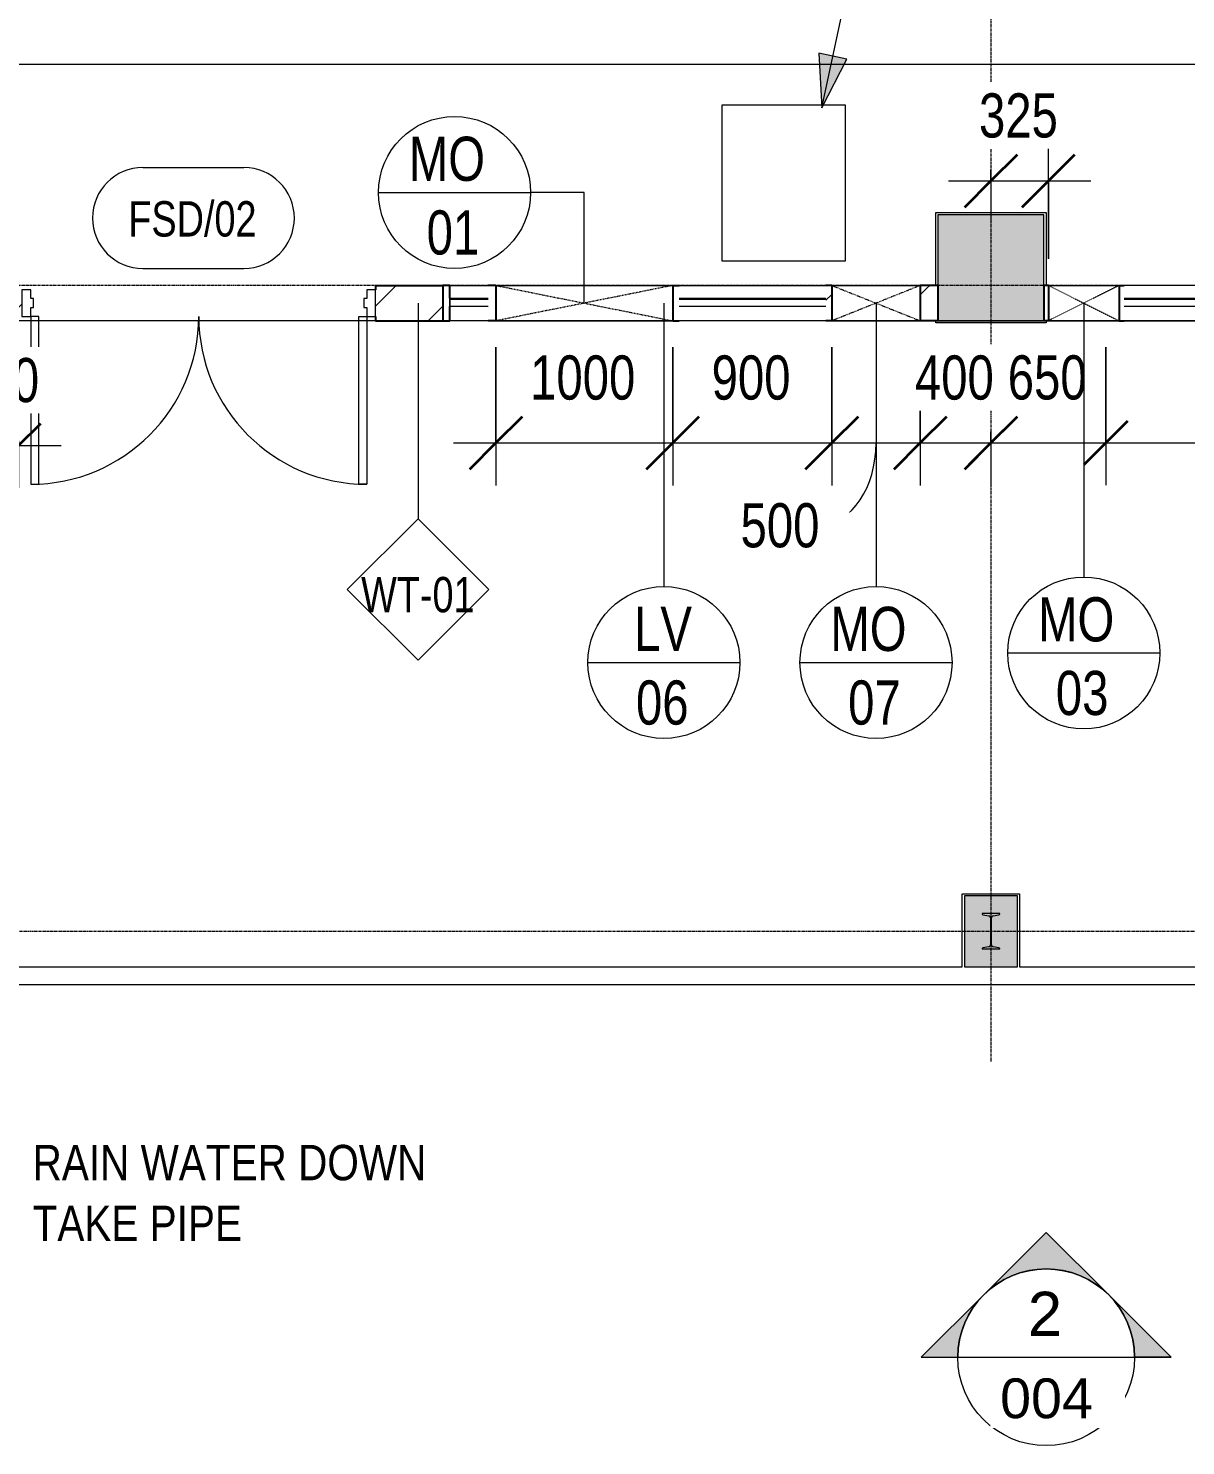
# Model space of a CAD drawing. Header units: millimetres. Extents: x -29259 to 87313, y -139821 to 46728.
# Drawn here: x 555 to 7101, y -6566 to 1455 of the extents above; entities that cross this region are included whole.
import ezdxf

# ---------------------------------------------------------------- set-up
doc = ezdxf.new("R2010")
doc.units = ezdxf.units.MM
for name, pattern in [('Dash', [6.35, 3.175, -3.175]), ('Grid Line', [22.225, 12.7, -3.175, 3.175, -3.175]), ('Overhead_2_', [3.96875, 2.38125, -1.5875])]:
    doc.linetypes.add(name, pattern=pattern)
for name, color, linetype, lineweight in [('A-ANNO-DIMS', 211, 'Continuous', 9), ('A-ANNO-DIMS-100', 211, 'Continuous', 9), ('A-DOOR', 31, 'Continuous', 9), ('A-DOOR-FRAM', 31, 'Continuous', 18), ('A-DOOR-IDEN', 31, 'Continuous', 9), ('A-FLOR', 192, 'Continuous', 9), ('A-FLOR-OVHD', 1, 'Overhead_2_', 9), ('A-GLAZ', 151, 'Continuous', 9), ('A-GLAZ-HDLN', 1, 'Dash', 18), ('A-GLAZ-IDEN', 152, 'Continuous', 9), ('A-WALL', 113, 'Continuous', 18), ('A-WALL-IDEN', 211, 'Continuous', 9), ('A-WALL-PATT', 111, 'Continuous', 18), ('G-ANNO-SYMB', 111, 'Continuous', 9), ('G-ANNO-TEXT', 231, 'Continuous', 9), ('S-COLS', 52, 'Continuous', 18), ('S-GRID', 8, 'Continuous', 9)]:
    doc.layers.add(name, color=color, linetype=linetype, lineweight=lineweight)
doc.styles.add('Arial', font='arial.ttf', dxfattribs={"height": 225})
doc.styles.add('Arial Narrow', font='ARIALN.TTF', dxfattribs={"height": 200})
doc.styles.add('Arial_1', font='arial.ttf', dxfattribs={"height": 250})
doc.styles.add('Century Gothic_1', font='GOTHIC.TTF', dxfattribs={"width": 0.8, "height": 250})
doc.styles.add('Century Gothic_3', font='GOTHIC.TTF', dxfattribs={"width": 0.8, "height": 200})
doc.dimstyles.new('Diagonal_-_2_5mm_Century_Gothic', dxfattribs={"dimscale": 304.8, "dimtxt": 261.042067, "dimasz": 0.984252, "dimexe": 0.787402, "dimexo": 0.492126, "dimgap": 0.574147, "dimtad": 1, "dimdec": 0, "dimzin": 0, "dimdsep": 46, "dimtxsty": 'Century Gothic_1', "dimblk1": 'OBLIQUE', "dimblk2": 'OBLIQUE', "dimsah": 1, "dimcen": 0.09, "dimdle": 0.787402, "dimazin": 0, "dimtfac": 1, "dimtdec": 4, "dimtix": 1, "dimtmove": 0, "dimatfit": 3, "dimfxl": 1, "dimtvp": 1, "dimtfill": 1, "dimtolj": 1, "dimtzin": 0, "dimarcsym": 2})
doc.dimstyles.new('Diagonal_-_2_5mm_Century_Gothic_1', dxfattribs={"dimscale": 304.8, "dimtxt": 261.042067, "dimasz": 0.984252, "dimexe": 0.787402, "dimexo": 0.492126, "dimgap": 0.574147, "dimtad": 1, "dimdec": 0, "dimzin": 0, "dimdsep": 46, "dimtxsty": 'Century Gothic_1', "dimblk1": 'OBLIQUE', "dimblk2": 'OBLIQUE', "dimsah": 1, "dimcen": 0.09, "dimdle": 0.787402, "dimazin": 0, "dimtfac": 1, "dimtdec": 4, "dimtix": 1, "dimtmove": 1, "dimatfit": 3, "dimfxl": 1, "dimtvp": 1, "dimtfill": 1, "dimtolj": 1, "dimtzin": 0, "dimarcsym": 2})
doc.dimstyles.new('Diagonal_-_2_5mm_Century_Gothic__T', dxfattribs={"dimscale": 304.8, "dimtxt": 261.042067, "dimasz": 0.82021, "dimexe": 0.787402, "dimexo": 0.492126, "dimgap": 0.574147, "dimtad": 1, "dimdec": 0, "dimzin": 0, "dimdsep": 46, "dimtxsty": 'Century Gothic_1', "dimblk1": 'OBLIQUE', "dimblk2": 'OBLIQUE', "dimsah": 1, "dimcen": 0.09, "dimdle": 0.787402, "dimazin": 0, "dimtfac": 1, "dimtdec": 4, "dimtix": 1, "dimtmove": 0, "dimatfit": 3, "dimfxl": 1, "dimtvp": 1, "dimtfill": 1, "dimtolj": 1, "dimtzin": 0, "dimarcsym": 2})
pattern_1 = [(45, (0, 0), (-251.447, 251.447), []), (45, (0, 381), (-251.447, 251.447), [])]

# ---------------------------------------------------------------- blocks, each defined once
blk = doc.blocks.new('B Column - 511124-GROUND FLOOR PLAN')
at = {"layer": 'S-COLS', "lineweight": 9}
blk.add_hatch(color=55, dxfattribs=at).paths.add_polyline_path([(6050, -3755.1), (6050, -3753.2), (6045.3, -3747.7), (6009.8, -3742.4), (6005.5, -3739.4), (6003.2, -3734.8), (6002.8, -3732.2), (6003.2, -3575.4), (6005.5, -3570.8), (6009.8, -3567.8), (6012.3, -3567.1), (6045.3, -3562.5), (6050, -3557), (6050, -3555.1), (5950, -3555.1), (5950, -3557), (5954.7, -3562.5), (5990.2, -3567.8), (5994.5, -3570.8), (5996.8, -3575.4), (5997.1, -3578), (5996.8, -3734.8), (5994.5, -3739.4), (5990.2, -3742.4), (5987.7, -3743.1), (5954.7, -3747.7), (5950, -3753.2), (5950, -3755.1)])
at = {"layer": 'S-COLS', "color": 250, "lineweight": 9}
for p, q in [((6050, -3555.1), (5950, -3555.1)), ((5950, -3555.1), (5950, -3557)), ((5954.7, -3562.5), (5987.7, -3567.1)), ((5997.1, -3578), (5997.1, -3732.2)), ((6002.8, -3732.2), (6002.8, -3578)), ((6012.3, -3567.1), (6045.3, -3562.5)), ((6050, -3557), (6050, -3555.1)), ((5950, -3753.2), (5950, -3755.1)), ((5950, -3755.1), (6050, -3755.1)), ((5987.7, -3743.1), (5954.7, -3747.7)), ((6045.3, -3747.7), (6012.3, -3743.1)), ((6050, -3755.1), (6050, -3753.2))]:
    blk.add_line(p, q, dxfattribs=at)
for centre, radius, start, end in [((5955.5, -3557), 5.5, 180, 262), ((5986.1, -3578), 11, 0, 82), ((6013.8, -3578), 11, 98, 180), ((6044.5, -3557), 5.5, 278, 0), ((5955.5, -3753.2), 5.5, 98, 180), ((5986.1, -3732.2), 11, 278, 0), ((6013.8, -3732.2), 11, 180, 262), ((6044.5, -3753.2), 5.5, 0, 82)]:
    blk.add_arc(centre, radius, start, end, dxfattribs=at)
blk = doc.blocks.new('Roaster Building_ST_RVT2022_detached_rvt-1-GROUND FLOOR PLAN')
at = {"layer": 'S-COLS', "lineweight": 5}
blk.add_hatch(color=8, dxfattribs=at).paths.add_polyline_path([(6214.9, -200), (6300, -200), (6300, 400), (5700, 400), (5700, -200)])
h = blk.add_hatch(color=8, dxfattribs=at)
h.paths.add_polyline_path([(5850, -3855.1), (6150, -3855.1), (6150, -3455.1), (5850, -3455.1), (5850, -3762.5)])
h.paths.add_polyline_path([(6050, -3755.1), (5950, -3755.1), (5950, -3753.2), (5954.7, -3747.7), (5990.8, -3742.1), (5994.5, -3739.4), (5996.8, -3734.8), (5997.1, -3732.2), (5996.8, -3575.4), (5994.5, -3570.8), (5990.2, -3567.8), (5987.7, -3567.1), (5954.7, -3562.5), (5950, -3557), (5950, -3555.1), (6050, -3555.1), (6050, -3557), (6045.3, -3562.5), (6009.2, -3568.1), (6005.5, -3570.8), (6003.2, -3575.4), (6002.8, -3578), (6003.2, -3734.8), (6005.5, -3739.4), (6009.8, -3742.4), (6012.3, -3743.1), (6045.3, -3747.7), (6050, -3753.2)])
at = {"layer": 'A-FLOR', "color": 250}
for p, q in [((5177.5, 1020), (4477.5, 1020)), ((4477.5, 1020), (4477.5, 140)), ((5177.5, 140), (5177.5, 1020)), ((5688, 0), (5688, 412)), ((5688, 412), (6312, 412)), ((6312, 412), (6312, 0)), ((4477.5, 140), (5177.5, 140)), ((5688, -212), (5688, -200)), ((6312, -212), (5688, -212)), ((6312, -200), (6312, -212)), ((5838, -3855.1), (5838, -3443.1)), ((5838, -3443.1), (6162, -3443.1)), ((6162, -3443.1), (6162, -3855.1)), ((187, -3855.1), (5838, -3855.1)), ((6162, -3855.1), (13988, -3855.1))]:
    blk.add_line(p, q, dxfattribs=at)
at = {"layer": 'S-COLS', "color": 250, "lineweight": 9}
for p, q in [((6300, 400), (5700, 400)), ((5700, 400), (5700, -200)), ((6300, -200), (6300, 400)), ((5700, -200), (6300, -200)), ((6150, -3455.1), (5850, -3455.1)), ((5850, -3455.1), (5850, -3855.1)), ((6150, -3855.1), (6150, -3455.1)), ((5850, -3855.1), (6150, -3855.1))]:
    blk.add_line(p, q, dxfattribs=at)
blk.add_blockref('B Column - 511124-GROUND FLOOR PLAN', (0, 0), dxfattribs=at)
blk = doc.blocks.new('LTTS_NT_AR_Door-Exterior-Double - 2000 x 2400mm_FSD 02-711974-GROUND FLOOR PLAN')
at = {"layer": 'A-DOOR', "lineweight": 18}
for p, q in [((-950, 81.35), (-950, 1031.35)), ((-950, 1031.35), (-905, 1031.35)), ((-905, 1031.35), (-905, 81.35)), ((950, 1031.35), (905, 1031.35)), ((905, 1031.35), (905, 81.35)), ((950, 81.35), (950, 1031.35)), ((-905, 81.35), (-950, 81.35)), ((905, 81.35), (950, 81.35))]:
    blk.add_line(p, q, dxfattribs=at)
at = {"layer": 'A-DOOR'}
for centre, start, end in [((-950, 81.35), 0, 90), ((950, 81.35), 90, 180)]:
    blk.add_arc(centre, 950, start, end, dxfattribs=at)
at = {"layer": 'A-DOOR-FRAM'}
for p, q in [((-950, 81.35), (-1000, 81.35)), ((-1000, 81.35), (-1000, -68.65)), ((-950, 31.5875), (-950, 81.35)), ((950, 81.35), (950, 31.5875)), ((1000, 81.35), (950, 81.35)), ((1000, -68.65), (1000, 81.35)), ((-934.125, 31.5875), (-950, 31.5875)), ((-934.125, -19.4375), (-934.125, 31.5875)), ((950, 31.5875), (934.125, 31.5875)), ((934.125, 31.5875), (934.125, -19.4375)), ((-1000, -68.65), (-950, -68.65)), ((-950, -68.65), (-950, -19.4375)), ((-950, -19.4375), (-934.125, -19.4375)), ((934.125, -19.4375), (950, -19.4375)), ((950, -19.4375), (950, -68.65)), ((950, -68.65), (1000, -68.65))]:
    blk.add_line(p, q, dxfattribs=at)
blk = doc.blocks.new('LTTS_Louver_6700x1000 mm - LTTS_Louver_6700x1000 mm-980716-GROUND FLOOR PLAN')
at = {"layer": 'A-GLAZ'}
for p, q in [((-2240, 100), (-3245.5, 100)), ((-2200, 100), (-2240, 100)), ((-2240, 100), (-2240, -100)), ((-2200, -100), (-2200, 100)), ((-1130, 100), (-2200, 100)), ((-1090, 100), (-1130, 100)), ((-1130, 100), (-1130, -100)), ((-1090, -100), (-1090, 100)), ((-20, 100), (-1090, 100)), ((20, 100), (-20, 100)), ((-20, 100), (-20, -100)), ((20, -100), (20, 100)), ((1090, 100), (20, 100)), ((1130, 100), (1090, 100)), ((1090, 100), (1090, -100)), ((1130, -100), (1130, 100)), ((2200, 100), (1130, 100)), ((2240, 100), (2200, 100)), ((2200, 100), (2200, -100)), ((2240, -100), (2240, 100)), ((2971.9, 100), (2240, 100)), ((-3245.5, 28.7), (-2240, 28.7)), ((-2240, 20), (-3245.5, 20)), ((-2200, 28.7), (-1130, 28.7)), ((-1130, 20), (-2200, 20)), ((-1090, 28.7), (-20, 28.7)), ((-20, 20), (-1090, 20)), ((20, 28.7), (1090, 28.7)), ((1090, 20), (20, 20)), ((1130, 28.7), (2200, 28.7)), ((2200, 20), (1130, 20)), ((2240, 28.7), (2971.9, 28.7)), ((2971.9, 20), (2240, 20)), ((-2240, -20), (-3245.5, -20)), ((-1130, -20), (-2200, -20)), ((-20, -20), (-1090, -20)), ((1090, -20), (20, -20)), ((2200, -20), (1130, -20)), ((2971.9, -20), (2240, -20)), ((-3245.5, -100), (-2240, -100)), ((-2240, -100), (-2200, -100)), ((-2200, -100), (-1130, -100)), ((-1130, -100), (-1090, -100)), ((-1090, -100), (-20, -100)), ((-20, -100), (20, -100)), ((20, -100), (1090, -100)), ((1090, -100), (1130, -100)), ((1130, -100), (2200, -100)), ((2200, -100), (2240, -100)), ((2240, -100), (2971.9, -100))]:
    blk.add_line(p, q, dxfattribs=at)
blk = doc.blocks.new('MECH CUTOUT - MECH WALL CUTOUT SIZE 500 X 500-890154-GROUND FLOOR PLAN')
at = {"layer": 'A-GLAZ'}
for p, q in [((250, 100), (-250, 100)), ((-250, -100), (-250, 100)), ((250, -100), (250, 100)), ((250, -100), (-250, -100))]:
    blk.add_line(p, q, dxfattribs=at)
at = {"layer": 'A-GLAZ-HDLN'}
for p, q in [((250, -100), (-250, 100)), ((-250, -100), (250, 100))]:
    blk.add_line(p, q, dxfattribs=at)
blk = doc.blocks.new('MECH CUTOUT - MECH WALL CUTOUT SIZE 600 X 400-890453-GROUND FLOOR PLAN')
at = {"layer": 'A-GLAZ'}
for p, q in [((200, 100), (-200, 100)), ((-200, -100), (-200, 100)), ((200, -100), (200, 100)), ((200, -100), (-200, -100))]:
    blk.add_line(p, q, dxfattribs=at)
at = {"layer": 'A-GLAZ-HDLN'}
for p, q in [((200, -100), (-200, 100)), ((-200, -100), (200, 100))]:
    blk.add_line(p, q, dxfattribs=at)
blk = doc.blocks.new('LTTS_Louver_6700x1000 mm - LTTS_Louver_2500x1000 mm-982386-GROUND FLOOR PLAN')
at = {"layer": 'A-GLAZ'}
for p, q in [((-916.9, 100), (-87.1, 100)), ((992.9, 100), (1210, 100)), ((1210, -100), (1210, 100)), ((1210, 100), (1250, 100)), ((1250, 100), (1250, -100)), ((-916.9, 20), (-87.1, 20)), ((992.9, 20), (1210, 20)), ((1210, 20), (1210, -20)), ((-916.9, -20), (-87.1, -20)), ((-87.1, -28.7), (-916.9, -28.7)), ((992.9, -20), (1210, -20)), ((1210, -28.7), (992.9, -28.7)), ((1210, -20), (1210, -28.7)), ((-87.1, -100), (-916.9, -100)), ((1210, -100), (992.9, -100)), ((1250, -100), (1210, -100))]:
    blk.add_line(p, q, dxfattribs=at)
at = {"layer": 'A-GLAZ', "lineweight": 25}
for p, q in [((1250, 100), (1210, 100)), ((1210, 100), (1210, 20)), ((1210, -28.7), (1210, -100)), ((1210, -100), (1250, -100))]:
    blk.add_line(p, q, dxfattribs=at)
blk = doc.blocks.new('MECH CUTOUT - M 13-993459-GROUND FLOOR PLAN')
at = {"layer": 'A-GLAZ'}
for p, q in [((250, 100), (-250, 100)), ((-250, -100), (-250, 100)), ((250, -100), (250, 100)), ((250, -100), (-250, -100))]:
    blk.add_line(p, q, dxfattribs=at)
at = {"layer": 'A-GLAZ-HDLN'}
for p, q in [((250, -100), (-250, 100)), ((-250, -100), (250, 100))]:
    blk.add_line(p, q, dxfattribs=at)
blk = doc.blocks.new('MECH CUTOUT - MECH WALL CUTOUT SIZE 1000 X 700-890034-GROUND FLOOR PLAN')
at = {"layer": 'A-FLOR-OVHD'}
for p, q in [((500, 100), (-500, 100)), ((500, -100), (-500, -100))]:
    blk.add_line(p, q, dxfattribs=at)
at = {"layer": 'A-GLAZ'}
for p, q in [((-500, -100), (-500, 100)), ((500, -100), (500, 100))]:
    blk.add_line(p, q, dxfattribs=at)
at = {"layer": 'A-GLAZ-HDLN'}
for p, q in [((500, -100), (-500, 100)), ((-500, -100), (500, 100))]:
    blk.add_line(p, q, dxfattribs=at)
blk = doc.blocks.new('Elevation - Filled Arrow-988425-GROUND FLOOR PLAN')
at = {"layer": 'G-ANNO-SYMB'}
blk.add_line((-5, 0), (5, 0), dxfattribs=at)
blk.add_circle((0, 0), 5, dxfattribs=at)
blk = doc.blocks.new('Elevation - Filled Arrow 3-988372-GROUND FLOOR PLAN')
at = {"layer": 'G-ANNO-SYMB'}
h = blk.add_hatch(color=256, dxfattribs=at)
edge = h.paths.add_edge_path()
edge.add_line((0, 7.071), (3.536, 3.536))
edge.add_arc((0, 0), 5, 45, 135)
edge.add_line((-3.536, 3.536), (0, 7.071))
h = blk.add_hatch(color=256, dxfattribs=at)
edge = h.paths.add_edge_path()
edge.add_line((-7.071, 0), (-3.536, 3.536))
edge.add_arc((0, 0), 5, 135, 180)
edge.add_line((-5, 0), (-7.071, 0))
h = blk.add_hatch(color=256, dxfattribs=at)
edge = h.paths.add_edge_path()
edge.add_line((7.071, 0), (5, 0))
edge.add_arc((0, 0), 5, 0, 45)
edge.add_line((3.536, 3.536), (7.071, 0))
for p, q in [((0, 7.071), (-3.536, 3.536)), ((0, 7.071), (-3.536, 3.536)), ((3.536, 3.536), (0, 7.071)), ((3.536, 3.536), (0, 7.071)), ((-3.536, 3.536), (-7.071, 0)), ((-3.536, 3.536), (-7.071, 0)), ((3.536, 3.536), (7.071, 0)), ((7.071, 0), (3.536, 3.536)), ((-7.071, 0), (-5, 0)), ((-7.071, 0), (-5, 0)), ((7.071, 0), (5, 0)), ((5, 0), (7.071, 0))]:
    blk.add_line(p, q, dxfattribs=at)
for start, end in [(0, 180), (45, 135), (135, 180), (0, 45), (0, 45)]:
    blk.add_arc((0, 0), 5, start, end, dxfattribs=at)
blk = doc.blocks.new('M_Door Tag - M_Door Tag-1233-GROUND FLOOR PLAN')
at = {"layer": 'A-DOOR-IDEN'}
for p, q in [((-3.155, 2.708), (2.553, 2.708)), ((-3.155, -3), (2.553, -3))]:
    blk.add_line(p, q, dxfattribs=at)
for centre, start, end in [((-3.155, -0.146), 90, 270), ((2.553, -0.146), 270, 90)]:
    blk.add_arc(centre, 2.854, start, end, dxfattribs=at)
blk = doc.blocks.new('M_Wall Tag - 8mm-36225-GROUND FLOOR PLAN')
at = {"layer": 'A-WALL-IDEN'}
for p, q in [((-4, 0), (0, 4)), ((0, 4), (4, 0)), ((-4, 0), (0, -4)), ((4, 0), (0, -4))]:
    blk.add_line(p, q, dxfattribs=at)
blk = doc.blocks.new('LTTS_A1_WINDOW TAG - LTTS_A1_WINDOW TAG-803410-GROUND FLOOR PLAN')
at = {"layer": 'A-GLAZ-IDEN'}
blk.add_line((-4.31, 0), (4.29, 0), dxfattribs=at)
blk.add_circle((-0.01, 0), 4.3, dxfattribs=at)
blk = doc.blocks.new('DIMBLOCK10-GROUND FLOOR PLAN')
at = {"layer": 'A-ANNO-DIMS-100', "transparency": 16777216}
for p, q in [((6650, -350), (6650, -1130.7)), ((6650, -890.7), (6650, -350)), ((6000, -863.9), (6000, -1130.7)), ((6000, -890.7), (6000, -863.9)), ((5760, -890.7), (6890, -890.7))]:
    blk.add_line(p, q, dxfattribs=at)
at = {"layer": 'A-ANNO-DIMS-100', "lineweight": 35, "transparency": 16777216}
for p, q in [((6000, -890.7), (6125, -765.7)), ((6650, -890.7), (6775, -765.7)), ((6000, -890.7), (5875, -1015.7)), ((6650, -890.7), (6525, -1015.7))]:
    blk.add_line(p, q, dxfattribs=at)
at = {"layer": 'A-ANNO-DIMS-100', "color": 0, "transparency": 16777216, "insert": (6095, -395.3), "char_height": 250, "width": 551.918, "attachment_point": 1, "line_spacing_factor": 0.984502, "style": 'Century Gothic_1', "bg_fill": 3, "box_fill_scale": 1.25, "bg_fill_color": 256, "bg_fill_true_color": 13158600, "bg_fill_transparency": 0}
blk.add_mtext('650', dxfattribs=at)
blk = doc.blocks.new('_Oblique')
at = {"color": 0, "linetype": 'ByBlock', "lineweight": -2}
blk.add_line((-0.5, -0.5), (0.5, 0.5), dxfattribs=at)
blk = doc.blocks.new('DIMBLOCK11-GROUND FLOOR PLAN')
at = {"layer": 'A-ANNO-DIMS-100', "transparency": 16777216}
for p, q in [((6650, -350), (6650, -1130.7)), ((6650, -890.7), (6650, -350)), ((13350, -350), (13350, -1130.7)), ((13350, -890.7), (13350, -350)), ((6410, -890.7), (13350, -890.7))]:
    blk.add_line(p, q, dxfattribs=at)
at = {"layer": 'A-ANNO-DIMS-100', "lineweight": 35, "transparency": 16777216}
for p, q in [((6650, -890.7), (6775, -765.7)), ((13350, -890.7), (13475, -765.7)), ((6650, -890.7), (6525, -1015.7)), ((13350, -890.7), (13225, -1015.7))]:
    blk.add_line(p, q, dxfattribs=at)
at = {"layer": 'A-ANNO-DIMS-100', "color": 0, "transparency": 16777216, "insert": (9693.4, -395.3), "char_height": 250, "width": 735.89, "attachment_point": 1, "line_spacing_factor": 0.984502, "style": 'Century Gothic_1', "bg_fill": 3, "box_fill_scale": 1.25, "bg_fill_color": 256, "bg_fill_true_color": 13158600, "bg_fill_transparency": 0}
blk.add_mtext('6700', dxfattribs=at)
blk = doc.blocks.new('DIMBLOCK13-GROUND FLOOR PLAN')
at = {"layer": 'A-ANNO-DIMS-100', "transparency": 16777216}
for p, q in [((300, -350), (300, -1145.9)), ((300, -905.9), (300, -350)), ((500, -879.1), (500, -1145.9)), ((500, -905.9), (500, -879.1)), ((60, -905.9), (740, -905.9))]:
    blk.add_line(p, q, dxfattribs=at)
at = {"layer": 'A-ANNO-DIMS-100', "lineweight": 35, "transparency": 16777216}
for p, q in [((300, -905.9), (425, -780.9)), ((500, -905.9), (625, -780.9)), ((300, -905.9), (175, -1030.9)), ((500, -905.9), (375, -1030.9))]:
    blk.add_line(p, q, dxfattribs=at)
at = {"layer": 'A-ANNO-DIMS-100', "color": 0, "transparency": 16777216, "insert": (170, -410.5), "char_height": 250, "width": 551.918, "attachment_point": 1, "line_spacing_factor": 0.984502, "style": 'Century Gothic_1', "bg_fill": 3, "box_fill_scale": 1.25, "bg_fill_color": 256, "bg_fill_true_color": 13158600, "bg_fill_transparency": 0}
blk.add_mtext('200', dxfattribs=at)
blk = doc.blocks.new('DIMBLOCK15-GROUND FLOOR PLAN')
at = {"layer": 'A-ANNO-DIMS-100', "transparency": 16777216}
for p, q in [((6325, 150), (6325, 831.7)), ((6000, 653.9), (6000, 351.7)), ((6000, 591.7), (6000, 653.9)), ((5760, 591.7), (6565, 591.7)), ((6325, 591.7), (6325, 150))]:
    blk.add_line(p, q, dxfattribs=at)
at = {"layer": 'A-ANNO-DIMS-100', "lineweight": 35, "transparency": 16777216}
for p, q in [((6000, 591.7), (6150, 741.7)), ((6325, 591.7), (6475, 741.7)), ((6000, 591.7), (5850, 441.7)), ((6325, 591.7), (6175, 441.7))]:
    blk.add_line(p, q, dxfattribs=at)
at = {"layer": 'A-ANNO-DIMS-100', "color": 0, "transparency": 16777216, "insert": (5932.5, 1087.2), "char_height": 250, "width": 551.918, "attachment_point": 1, "line_spacing_factor": 0.984502, "style": 'Century Gothic_1', "bg_fill": 3, "box_fill_scale": 1.25, "bg_fill_color": 256, "bg_fill_true_color": 13158600, "bg_fill_transparency": 0}
blk.add_mtext('325', dxfattribs=at)
blk = doc.blocks.new('DIMBLOCK16-GROUND FLOOR PLAN')
at = {"layer": 'A-ANNO-DIMS-100', "transparency": 16777216}
for p, q in [((3200, -350), (3200, -1131.4)), ((3200, -891.4), (3200, -350)), ((4200, -350), (4200, -1131.4)), ((4200, -891.4), (4200, -350)), ((2960, -891.4), (4200, -891.4))]:
    blk.add_line(p, q, dxfattribs=at)
at = {"layer": 'A-ANNO-DIMS-100', "lineweight": 35, "transparency": 16777216}
for p, q in [((3200, -891.4), (3350, -741.4)), ((4200, -891.4), (4350, -741.4)), ((3200, -891.4), (3050, -1041.4)), ((4200, -891.4), (4050, -1041.4))]:
    blk.add_line(p, q, dxfattribs=at)
at = {"layer": 'A-ANNO-DIMS-100', "color": 0, "transparency": 16777216, "insert": (3393.4, -395.9), "char_height": 250, "width": 735.89, "attachment_point": 1, "line_spacing_factor": 0.984502, "style": 'Century Gothic_1', "bg_fill": 3, "box_fill_scale": 1.25, "bg_fill_color": 256, "bg_fill_true_color": 13158600, "bg_fill_transparency": 0}
blk.add_mtext('1000', dxfattribs=at)
blk = doc.blocks.new('DIMBLOCK17-GROUND FLOOR PLAN')
at = {"layer": 'A-ANNO-DIMS-100', "transparency": 16777216}
for p, q in [((4200, -350), (4200, -1131.4)), ((4200, -891.4), (4200, -350)), ((5100, -350), (5100, -1131.4)), ((5100, -891.4), (5100, -350)), ((4200, -891.4), (5100, -891.4))]:
    blk.add_line(p, q, dxfattribs=at)
at = {"layer": 'A-ANNO-DIMS-100', "lineweight": 35, "transparency": 16777216}
for p, q in [((4200, -891.4), (4350, -741.4)), ((5100, -891.4), (5250, -741.4)), ((4200, -891.4), (4050, -1041.4)), ((5100, -891.4), (4950, -1041.4))]:
    blk.add_line(p, q, dxfattribs=at)
at = {"layer": 'A-ANNO-DIMS-100', "color": 0, "transparency": 16777216, "insert": (4420, -395.9), "char_height": 250, "width": 551.918, "attachment_point": 1, "line_spacing_factor": 0.984502, "style": 'Century Gothic_1', "bg_fill": 3, "box_fill_scale": 1.25, "bg_fill_color": 256, "bg_fill_true_color": 13158600, "bg_fill_transparency": 0}
blk.add_mtext('900', dxfattribs=at)
blk = doc.blocks.new('DIMBLOCK18-GROUND FLOOR PLAN')
at = {"layer": 'A-ANNO-DIMS-100', "transparency": 16777216}
for p, q in [((5100, -350), (5100, -1131.4)), ((5100, -891.4), (5100, -350)), ((5600, -350), (5600, -1131.4)), ((5600, -891.4), (5600, -350)), ((5100, -891.4), (5600, -891.4))]:
    blk.add_line(p, q, dxfattribs=at)
at = {"layer": 'A-ANNO-DIMS-100', "lineweight": 35, "transparency": 16777216}
for p, q in [((5100, -891.4), (5250, -741.4)), ((5600, -891.4), (5750, -741.4)), ((5100, -891.4), (4950, -1041.4)), ((5600, -891.4), (5450, -1041.4))]:
    blk.add_line(p, q, dxfattribs=at)
at = {"layer": 'A-ANNO-DIMS-100', "transparency": 16777216}
blk.add_ellipse((5043.7, -891.4), major_axis=(0, 456.2), ratio=0.671449, start_param=3.141593, end_param=4.712389, dxfattribs=at)
at = {"layer": 'A-ANNO-DIMS-100', "color": 0, "transparency": 16777216, "insert": (4583.8, -1232.2), "char_height": 250, "width": 551.918, "attachment_point": 1, "line_spacing_factor": 0.984502, "style": 'Century Gothic_1', "bg_fill": 3, "box_fill_scale": 1.25, "bg_fill_color": 256, "bg_fill_true_color": 13158600, "bg_fill_transparency": 0}
blk.add_mtext('500', dxfattribs=at)
blk = doc.blocks.new('DIMBLOCK19-GROUND FLOOR PLAN')
at = {"layer": 'A-ANNO-DIMS-100', "transparency": 16777216}
for p, q in [((5600, -350), (5600, -1131.4)), ((5600, -891.4), (5600, -350)), ((6000, -829.3), (6000, -1131.4)), ((6000, -891.4), (6000, -829.3)), ((5600, -891.4), (6240, -891.4))]:
    blk.add_line(p, q, dxfattribs=at)
at = {"layer": 'A-ANNO-DIMS-100', "lineweight": 35, "transparency": 16777216}
for p, q in [((5600, -891.4), (5750, -741.4)), ((6000, -891.4), (6150, -741.4)), ((5600, -891.4), (5450, -1041.4)), ((6000, -891.4), (5850, -1041.4))]:
    blk.add_line(p, q, dxfattribs=at)
at = {"layer": 'A-ANNO-DIMS-100', "color": 0, "transparency": 16777216, "insert": (5570, -395.9), "char_height": 250, "width": 551.918, "attachment_point": 1, "line_spacing_factor": 0.984502, "style": 'Century Gothic_1', "bg_fill": 3, "box_fill_scale": 1.25, "bg_fill_color": 256, "bg_fill_true_color": 13158600, "bg_fill_transparency": 0}
blk.add_mtext('400', dxfattribs=at)

msp = doc.modelspace()

# ---------------------------------------------------------------- hatches: boundary and pattern name
at = {"layer": 'A-WALL-PATT', "lineweight": 9}
h = msp.add_hatch(dxfattribs=at)
h.set_pattern_fill('FP_1', color=256, style=0, pattern_type=2)
h.set_pattern_definition(pattern_1)
h.paths.add_polyline_path([(300, -200), (519.1, -200), (519.1, 0), (300, 0), (300, -175)])
h.paths.add_polyline_path([(5700, -200), (5700, 0), (5637.6, 0), (5637.6, -200)])
h.paths.add_polyline_path([(2519.1, -200), (2900, -200), (2900, 0), (2519.1, 0), (2519.1, -175)])
h = msp.add_hatch(dxfattribs=at)
h.set_pattern_fill('FP_1', color=256, style=0, pattern_type=2)
h.set_pattern_definition(pattern_1)
h.paths.add_polyline_path([(5100, -200), (5100, 0), (5066.9, 0), (5066.9, -200)])
h.paths.add_polyline_path([(5637.6, -200), (5637.6, 0), (5600, 0), (5600, -200)])
h = msp.add_hatch(dxfattribs=at)
h.set_pattern_fill('FP_1', color=256, style=0, pattern_type=2)
h.set_pattern_definition(pattern_1)
h.paths.add_polyline_path([(13700, -200), (13700, 0), (13611.9, 0), (13611.9, -200)])
h.paths.add_polyline_path([(6300, -200), (6300.6, -200), (6300, 0)])
at = {"layer": 'G-ANNO-TEXT'}
msp.add_hatch(color=250, dxfattribs=at).paths.add_polyline_path([(5042.7, 1004.7), (5184.3, 1281.1), (5027.2, 1314.9)])

# ---------------------------------------------------------------- linework, layer by layer
at = {"layer": 'A-FLOR'}
msp.add_line((56.9, -3955.1), (14103.1, -3955.1), dxfattribs=at)
at = {"layer": 'A-FLOR-OVHD'}
for p, q in [((3200, 0), (4200, 0)), ((14300, -200), (-300, -200)), ((4200, -200), (3200, -200))]:
    msp.add_line(p, q, dxfattribs=at)
at = {"layer": 'A-GLAZ-IDEN'}
for p, q in [((3700, 526.3), (3395.9, 526.3)), ((3700, -100), (3700, 526.3)), ((5350, -100), (5350, -1704))]:
    msp.add_line(p, q, dxfattribs=at)
at = {"layer": 'A-WALL', "lineweight": 25}
for p, q in [((2519.1, 0), (2900, 0)), ((2519.1, 0), (2519.1, -25)), ((2900, 0), (2900, -200)), ((3200, 0), (3157.1, 0)), ((3200, 0), (3200, -200)), ((4200, 0), (4237.1, 0)), ((4200, 0), (4200, -200)), ((5100, 0), (5066.9, 0)), ((5100, 0), (5100, -200)), ((5700, 0), (5600, 0)), ((5600, 0), (5600, -200)), ((5700, 0), (5700, -200)), ((6325, 0), (6300, 0)), ((6300, 0), (6300, -200)), ((6325, 0), (6325, -200)), ((6725, 0), (6754.5, 0)), ((6725, 0), (6725, -200)), ((2519.1, -175), (2519.1, -200)), ((2519.1, -200), (2900, -200)), ((3200, -200), (3157.1, -200)), ((4200, -200), (4237.1, -200)), ((5100, -200), (5066.9, -200)), ((5700, -200), (5600, -200)), ((6325, -200), (6300, -200)), ((6725, -200), (6754.5, -200))]:
    msp.add_line(p, q, dxfattribs=at)
at = {"layer": 'A-WALL', "lineweight": 9}
for p, q in [((5100, 0), (5600, 0)), ((6325, 0), (6725, 0)), ((5600, -200), (5100, -200)), ((6725, -200), (6325, -200))]:
    msp.add_line(p, q, dxfattribs=at)
at = {"layer": 'A-WALL-IDEN'}
msp.add_line((2759.5, -100), (2759.5, -1319.9), dxfattribs=at)
at = {"layer": 'G-ANNO-SYMB'}
msp.add_line((-8025.8, 1252.3), (19942.7, 1252.3), dxfattribs=at)
at = {"layer": 'G-ANNO-TEXT', "color": 250}
for p, q in [((5042.7, 1004.7), (5292.9, 2168.2)), ((5184.3, 1281.1), (5027.2, 1314.9)), ((5027.2, 1314.9), (5042.7, 1004.7)), ((5042.7, 1004.7), (5184.3, 1281.1))]:
    msp.add_line(p, q, dxfattribs=at)
at = {"layer": 'S-GRID', "linetype": 'Grid Line'}
for p, q in [((6000, 24634.6), (6000, -4394.5)), ((20446.6, 0), (-8606.7, 0)), ((-8606.7, -3655.1), (20446.6, -3655.1))]:
    msp.add_line(p, q, dxfattribs=at)

# ---------------------------------------------------------------- block references
at = {"lineweight": 5}
msp.add_blockref('Roaster Building_ST_RVT2022_detached_rvt-1-GROUND FLOOR PLAN', (0, 0), dxfattribs=at)
at = {"layer": 'A-DOOR', "rotation": 180}
msp.add_blockref('LTTS_NT_AR_Door-Exterior-Double - 2000 x 2400mm_FSD 02-711974-GROUND FLOOR PLAN', (1519.1, -93.7), dxfattribs=at)
at = {"layer": 'A-DOOR-IDEN', "xscale": 99.99999999999993, "yscale": 99.99999999999993, "zscale": 99.99999999999993}
msp.add_blockref('M_Door Tag - M_Door Tag-1233-GROUND FLOOR PLAN', (1519.1, 396.3), dxfattribs=at)
at = {"layer": 'A-GLAZ', "rotation": 180}
for name, p in [('LTTS_Louver_6700x1000 mm - LTTS_Louver_2500x1000 mm-982386-GROUND FLOOR PLAN', (4150, -100)), ('MECH CUTOUT - MECH WALL CUTOUT SIZE 1000 X 700-890034-GROUND FLOOR PLAN', (3700, -100)), ('MECH CUTOUT - MECH WALL CUTOUT SIZE 500 X 500-890154-GROUND FLOOR PLAN', (5350, -100)), ('MECH CUTOUT - M 13-993459-GROUND FLOOR PLAN', (5350, -100.1)), ('MECH CUTOUT - MECH WALL CUTOUT SIZE 600 X 400-890453-GROUND FLOOR PLAN', (6525, -100))]:
    msp.add_blockref(name, p, dxfattribs=at)
at = {"layer": 'A-GLAZ'}
msp.add_blockref('LTTS_Louver_6700x1000 mm - LTTS_Louver_6700x1000 mm-980716-GROUND FLOOR PLAN', (10000, -100), dxfattribs=at)
at = {"layer": 'A-GLAZ-IDEN', "xscale": 99.99999999999993, "yscale": 99.99999999999993, "zscale": 99.99999999999993}
for p in [(2967, 526.3), (6526, -2079.9), (4151, -2134), (5351, -2134)]:
    msp.add_blockref('LTTS_A1_WINDOW TAG - LTTS_A1_WINDOW TAG-803410-GROUND FLOOR PLAN', p, dxfattribs=at)
at = {"layer": 'A-WALL-IDEN', "xscale": 99.99999999999993, "yscale": 99.99999999999993, "zscale": 99.99999999999993}
msp.add_blockref('M_Wall Tag - 8mm-36225-GROUND FLOOR PLAN', (2759.5, -1719.9), dxfattribs=at)
at = {"layer": 'G-ANNO-SYMB', "xscale": 99.99999999999993, "yscale": 99.99999999999993, "zscale": 99.99999999999993}
msp.add_blockref('Elevation - Filled Arrow-988425-GROUND FLOOR PLAN', (6312.5, -6065.8), dxfattribs=at)

# ---------------------------------------------------------------- texts
at = {"layer": 'A-DOOR-IDEN', "insert": (1120.7, 476.8), "char_height": 200, "width": 904.303, "attachment_point": 1, "style": 'Century Gothic_3'}
msp.add_mtext('FSD/02', dxfattribs=at)
at = {"layer": 'A-GLAZ-IDEN', "char_height": 250, "attachment_point": 1, "style": 'Century Gothic_1'}
for s, insert, width in [('MO', (2707.6, 841.8), 609.282), ('01', (2808.2, 425.1), 371.983), ('MO', (6266.7, -1764.4), 609.282), ('LV', (3981.7, -1818.5), 391.223), ('MO', (5091.7, -1818.5), 609.282), ('06', (3992.3, -2235.2), 371.983), ('07', (5192.2, -2235.2), 371.983), ('03', (6367.2, -2181.1), 371.983)]:
    msp.add_mtext(s, dxfattribs=dict(at, insert=insert, width=width))
at = {"layer": 'A-WALL-IDEN', "insert": (2437.4, -1649.6), "char_height": 200, "width": 776.033, "attachment_point": 1, "style": 'Century Gothic_3'}
msp.add_mtext('WT-01', dxfattribs=at)
at = {"layer": 'G-ANNO-TEXT', "color": 7, "char_height": 200, "attachment_point": 1, "style": 'Arial Narrow'}
for s, insert, width in [('RAIN WATER DOWN ', (579.5, -4863.7), 2821.94), ('TAKE PIPE', (579.5, -5207.7), 1491.139)]:
    msp.add_mtext(s, dxfattribs=dict(at, insert=insert, width=width))

# ---------------------------------------------------------------- next in the draw order: texts
at = {"layer": 'G-ANNO-SYMB', "attachment_point": 1, "bg_fill": 3, "box_fill_scale": 1.25, "bg_fill_color": 256, "bg_fill_true_color": 13158600, "bg_fill_transparency": 0}
for s, insert, char_height, width, style in [('2', (6208.4, -5694.7), 250, 232.489, 'Arial_1'), ('004', (6052, -6185.3), 225, 649.367, 'Arial')]:
    msp.add_mtext(s, dxfattribs=dict(at, insert=insert, char_height=char_height, width=width, style=style))

# ---------------------------------------------------------------- next in the draw order: dimensions: what is measured, and where the dimension line sits
at = {"layer": 'A-ANNO-DIMS'}
for base, p1, p2, dimstyle, override, picture, middle in [((6325, 591.7), (6000, 803.9), (6325, 0), 'Diagonal_-_2_5mm_Century_Gothic', {"dimpost": '<>', "dimfxl": 867.080342}, 'DIMBLOCK15-GROUND FLOOR PLAN', (6162.5, 898)), ((500, -905.9), (300, -200), (500, -729.1), 'Diagonal_-_2_5mm_Century_Gothic__T', {"dimpost": '<>', "dimfxl": 565.656934}, 'DIMBLOCK13-GROUND FLOOR PLAN', (400, -599.6)), ((6650, -890.7), (6000, -713.9), (6650, -200), 'Diagonal_-_2_5mm_Century_Gothic__T', {"dimpost": '<>', "dimfxl": 828.634021}, 'DIMBLOCK10-GROUND FLOOR PLAN', (6325, -584.4))]:
    dim = msp.add_linear_dim(base=base, p1=p1, p2=p2, dimstyle=dimstyle, override=override, dxfattribs=at)
    dim.commit()
    dim.dimension.update_dxf_attribs({"geometry": picture, "text_midpoint": middle})
dim = msp.add_linear_dim(base=(4200, -891.4), p1=(3200, -200), p2=(4200, -200), angle=0, dimstyle='Diagonal_-_2_5mm_Century_Gothic', override={"dimpost": '<>', "dimfxl": 1000}, dxfattribs=at)
dim.commit()
dim.dimension.update_dxf_attribs({"geometry": 'DIMBLOCK16-GROUND FLOOR PLAN', "text_midpoint": (3700, -585.1)})

# ---------------------------------------------------------------- next in the draw order: block references
at = {"layer": 'G-ANNO-SYMB', "xscale": 99.99999999999993, "yscale": 99.99999999999993, "zscale": 99.99999999999993}
msp.add_blockref('Elevation - Filled Arrow 3-988372-GROUND FLOOR PLAN', (6312.5, -6065.8), dxfattribs=at)

# ---------------------------------------------------------------- next in the draw order: dimensions: what is measured, and where the dimension line sits
at = {"layer": 'A-ANNO-DIMS'}
for base, p1, p2, dimstyle, override, picture, middle in [((5100, -891.4), (4200, -200), (5100, -200), 'Diagonal_-_2_5mm_Century_Gothic', {"dimpost": '<>', "dimfxl": 900}, 'DIMBLOCK17-GROUND FLOOR PLAN', (4650, -585.1)), ((13350, -890.7), (6650, -200), (13350, -200), 'Diagonal_-_2_5mm_Century_Gothic__T', {"dimpost": '<>', "dimfxl": 6700}, 'DIMBLOCK11-GROUND FLOOR PLAN', (10000, -584.4))]:
    dim = msp.add_linear_dim(base=base, p1=p1, p2=p2, dimstyle=dimstyle, override=override, dxfattribs=at)
    dim.commit()
    dim.dimension.update_dxf_attribs({"geometry": picture, "text_midpoint": middle})

# ---------------------------------------------------------------- next in the draw order: linework, layer by layer
at = {"layer": 'A-GLAZ-IDEN'}
for p, q in [((4150, -100), (4150, -1704)), ((6525, -100), (6525, -1649.9))]:
    msp.add_line(p, q, dxfattribs=at)

# ---------------------------------------------------------------- next in the draw order: dimensions: what is measured, and where the dimension line sits
at = {"layer": 'A-ANNO-DIMS'}
dim = msp.add_linear_dim(base=(5600, -891.4), p1=(5100, -200), p2=(5600, -200), dimstyle='Diagonal_-_2_5mm_Century_Gothic_1', override={"dimpost": '<>', "dimfxl": 500}, dxfattribs=at)
dim.commit()
dim.dimension.update_dxf_attribs({"geometry": 'DIMBLOCK18-GROUND FLOOR PLAN', "text_midpoint": (4859.7, -1398.9), "dimtype": 160})

# ---------------------------------------------------------------- next in the draw order: dimensions: what is measured, and where the dimension line sits
dim = msp.add_linear_dim(base=(6000, -891.4), p1=(5600, -200), p2=(6000, -679.3), dimstyle='Diagonal_-_2_5mm_Century_Gothic', override={"dimpost": '<>', "dimfxl": 624.244046}, dxfattribs=at)
dim.commit()
dim.dimension.update_dxf_attribs({"geometry": 'DIMBLOCK19-GROUND FLOOR PLAN', "text_midpoint": (5800, -585.1)})

doc.saveas('drawing.dxf')
